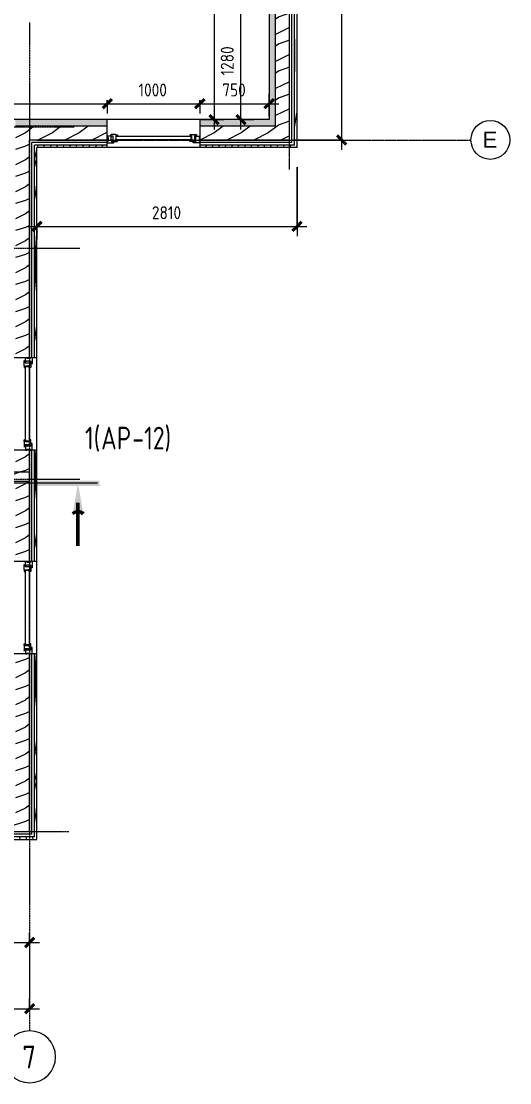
# Model space of a CAD drawing. Header units: millimetres. Extents: x -7275 to 18646, y -1042 to 16393.
# Drawn here: x 13367 to 18646, y -1012 to 10447 of the extents above; entities that cross this region are included whole.
import ezdxf

# ---------------------------------------------------------------- set-up
doc = ezdxf.new("R2010")
doc.units = ezdxf.units.MM
doc.linetypes.add('ADSK_Линия сетки', pattern=[25, 20, -2.5, 0, -2.5])
doc.linetypes.add('Линия сетки', pattern=[22.225, 12.7, -3.175, 3.175, -3.175])
for name, color, linetype, lineweight in [('A-ANNO-DIMS', 211, 'Continuous', 9), ('A-ANNO-DIMS-70', 211, 'Continuous', 9), ('A-DETL-GENF', 92, 'Continuous', 20), ('A-GLAZ', 151, 'Continuous', 20), ('A-WALL', 113, 'Continuous', 20), ('A-WALL-PATT', 111, 'Continuous', 20), ('G-ANNO-SYMB', 111, 'Continuous', 9), ('S-GRID', 1, 'Continuous', 9), ('S-GRID-IDEN', 1, 'Continuous', 20)]:
    doc.layers.add(name, color=color, linetype=linetype, lineweight=lineweight)
doc.styles.add('Arial_2', font='arial.ttf', dxfattribs={"height": 175})
doc.styles.add('GOST Common_1', font='GOST_Common.ttf', dxfattribs={"width": 0.9, "height": 245})
doc.styles.add('GOST Common_2', font='GOST_Common.ttf', dxfattribs={"width": 0.9, "height": 210})
doc.styles.add('GOST Common_4', font='GOST_Common.ttf', dxfattribs={"width": 0.8, "height": 245})
doc.styles.add('GOST Common_5', font='GOST_Common.ttf', dxfattribs={"width": 0.8, "height": 245})
doc.styles.add('GOST Common_6', font='GOST_Common.ttf', dxfattribs={"width": 0.9, "height": 140})
doc.dimstyles.new('ADSK_Основной_3_5_мм', dxfattribs={"dimscale": 304.8, "dimtxt": 211.200149, "dimasz": 0.324738, "dimexe": 0.344488, "dimexo": 0.344488, "dimgap": 0.068898, "dimtad": 1, "dimdec": 0, "dimrnd": 10, "dimzin": 0, "dimdsep": 46, "dimtxsty": 'GOST Common_2', "dimblk1": 'OBLIQUE', "dimblk2": 'OBLIQUE', "dimsah": 1, "dimcen": 0.09, "dimdle": 0.344488, "dimazin": 0, "dimtfac": 1, "dimtdec": 4, "dimtix": 1, "dimtmove": 0, "dimatfit": 3, "dimfxl": 1, "dimtvp": 1, "dimtolj": 1, "dimtzin": 0, "dimlwd": 20, "dimlwe": 20, "dimarcsym": 2})
doc.dimstyles.new('BKN_Основной_2_0', dxfattribs={"dimscale": 304.8, "dimtxt": 140.800099, "dimasz": 0.324738, "dimexe": 0.344488, "dimexo": 0.688976, "dimgap": 0.114829, "dimtad": 1, "dimdec": 0, "dimrnd": 10, "dimdsep": 46, "dimtxsty": 'GOST Common_6', "dimblk1": 'OBLIQUE', "dimblk2": 'OBLIQUE', "dimsah": 1, "dimcen": 0.09, "dimdle": 0.344488, "dimazin": 0, "dimtfac": 1, "dimtdec": 4, "dimtix": 1, "dimtmove": 0, "dimatfit": 3, "dimfxl": 1, "dimtvp": 1, "dimtolj": 1, "dimtzin": 0, "dimlwd": 20, "dimlwe": 20, "dimarcsym": 2})
pattern_1 = [(76.301, (770, 0), (910.0221, 4479.9958), [271.62, -11256.3]), (78.518, (872.55, 491.54), (0.0006, 2240), [40.84, -4530.65]), (80.77, (842.03, 304.01), (910.013, 6719.9985), [189.99, -11156.924]), (78.518, (833.9, 264), (0.0006, 2240), [40.84, -4530.65]), (84.201, (880.67, 531.56), (-0.0088, 2240.0002), [271.62, -8734.47]), (95.799, (910, 1438.43), (-909.9748, 6720.004), [271.62, -8734.47]), (101.482, (842.03, 1936), (-910, 2240), [40.84, -4530.65]), (99.23, (872.55, 1748.46), (-910.0093, 4479.9985), [189.99, -11156.924]), (101.482, (880.67, 1708.4), (-910, 2240), [40.84, -4530.65]), (103.699, (833.91, 1976.03), (-1820.0334, 6719.9914), [271.62, -11256.3]), (76.301, (840, 0), (910.0221, 4479.9958), [301.92, -11226]), (76.301, (210, 0), (910.0221, 4479.9958), [323.84, -11204.08]), (76.301, (70, 0), (910.0221, 4479.9958), [323.84, -11204.08]), (76.301, (560, 0), (910.0221, 4479.9958), [323.84, -11204.08]), (76.301, (630, 0), (910.0221, 4479.9958), [323.84, -11204.08]), (76.301, (490, 0), (910.0221, 4479.9958), [323.84, -11204.08]), (76.301, (700, 0), (910.0221, 4479.9958), [323.84, -11204.08]), (76.301, (140, 0), (910.0221, 4479.9958), [323.84, -11204.08]), (76.301, (280, 0), (910.0221, 4479.9958), [323.84, -11204.08]), (76.301, (420, 0), (910.0221, 4479.9958), [323.84, -11204.08]), (76.301, (350, 0), (910.0221, 4479.9958), [323.84, -11204.08]), (76.301, (0, 0), (910.0221, 4479.9958), [323.84, -11204.08]), (80.77, (564.26, 315.21), (910.013, 6719.9985), [323.84, -11023.07]), (80.77, (424.26, 315.21), (910.013, 6719.9985), [323.84, -11023.07]), (80.77, (284.26, 315.21), (910.013, 6719.9985), [323.84, -11023.07]), (80.77, (354.26, 315.21), (910.013, 6719.9985), [323.84, -11023.07]), (80.77, (704.27, 315.21), (910.013, 6719.9985), [323.84, -11023.07]), (80.77, (214.26, 315.21), (910.013, 6719.9985), [323.84, -11023.07]), (80.77, (634.26, 315.21), (910.013, 6719.9985), [323.84, -11023.07]), (80.77, (144.26, 315.21), (910.013, 6719.9985), [323.84, -11023.07]), (80.77, (494.26, 315.21), (910.013, 6719.9985), [323.84, -11023.07]), (80.77, (0, 293.69), (910.013, 6719.9985), [332.605, -11014.306]), (80.77, (74.26, 315.21), (910.013, 6719.9985), [323.84, -11023.07]), (80.77, (774.27, 315.21), (910.013, 6719.9985), [323.84, -11023.07]), (85.355, (544.01, 635.2), (-0.0028, 2240.0003), [323.84, -10913.07]), (85.355, (614.01, 635.2), (-0.0028, 2240.0003), [323.84, -10913.07]), (85.355, (264.01, 635.2), (-0.0028, 2240.0003), [323.84, -10913.07]), (85.355, (404.01, 635.2), (-0.0028, 2240.0003), [323.84, -10913.07]), (90, (289, 958.1), (-910, 6e-14), [323.84, -1916.16]), (90, (429, 958.1), (-910, 6e-14), [323.84, -1916.16]), (90, (359, 958.1), (-910, 6e-14), [323.84, -1916.16]), (103.699, (910, 1946.28), (-1820.0334, 6719.9914), [301.92, -11226]), (85.355, (824.04, 635.2), (-0.0028, 2240.0003), [323.84, -10913.07]), (85.355, (52.47, 622.13), (-0.0028, 2240.0003), [332.605, -10904.3]), (85.355, (194.01, 635.2), (-0.0028, 2240.0003), [323.84, -10913.07]), (85.355, (124.01, 635.2), (-0.0028, 2240.0003), [323.84, -10913.07]), (85.355, (684.01, 635.2), (-0.0028, 2240.0003), [323.84, -10913.07]), (85.355, (334.01, 635.2), (-0.0028, 2240.0003), [323.84, -10913.07]), (85.355, (754.04, 635.2), (-0.0028, 2240.0003), [323.84, -10913.07]), (85.355, (474.01, 635.2), (-0.0028, 2240.0003), [323.84, -10913.07]), (90, (149, 958.1), (-910, 6e-14), [323.84, -1916.16]), (86.127, (8.06, 1060.5), (-0.0189, 2240), [59.64, -13411.13]), (90, (8.1, 967.3), (-910, 6e-14), [93.26, -2146.74]), (86.127, (0, 848.19), (-0.0189, 2240), [119.28, -13351.49]), (90, (0, 801.6), (-910, 6e-14), [46.63, -2193.37]), (90, (78.8, 953.7), (-910, 6e-14), [332.605, -1907.395]), (90, (219, 958.1), (-910, 6e-14), [323.84, -1916.16]), (93.873, (4.03, 1378.93), (-909.9041, 11200.0078), [59.64, -13411.13]), (90, (4, 1285.6), (-910, 6e-14), [93.26, -2146.74]), (93.873, (12.09, 1166.62), (-909.9041, 11200.0078), [119.28, -13351.49]), (90, (12.1, 1120), (-910, 6e-14), [46.63, -2193.37]), (90, (499, 958.1), (-910, 6e-14), [323.84, -1916.16]), (90, (779, 958.1), (-910, 6e-14), [323.84, -1916.16]), (90, (709, 958.1), (-910, 6e-14), [323.84, -1916.16]), (90, (639, 958.1), (-910, 6e-14), [323.84, -1916.16]), (90, (569, 958.1), (-910, 6e-14), [323.84, -1916.16]), (90, (849, 958.1), (-910, 6e-14), [323.84, -1916.16]), (94.645, (148.97, 1281.91), (-909.9875, 8960.001), [323.84, -10913.07]), (94.645, (848.96, 1281.91), (-909.9875, 8960.001), [323.84, -10913.07]), (94.645, (358.97, 1281.91), (-909.9875, 8960.001), [323.84, -10913.07]), (94.645, (78.8, 1286.32), (-909.9875, 8960.001), [332.605, -10904.3]), (94.645, (778.96, 1281.91), (-909.9875, 8960.001), [323.84, -10913.07]), (94.645, (218.97, 1281.91), (-909.9875, 8960.001), [323.84, -10913.07]), (94.645, (498.97, 1281.91), (-909.9875, 8960.001), [323.84, -10913.07]), (94.645, (428.97, 1281.91), (-909.9875, 8960.001), [323.84, -10913.07]), (94.645, (288.97, 1281.91), (-909.9875, 8960.001), [323.84, -10913.07]), (94.645, (568.97, 1281.91), (-909.9875, 8960.001), [323.84, -10913.07]), (94.645, (708.96, 1281.91), (-909.9875, 8960.001), [323.84, -10913.07]), (94.645, (638.97, 1281.91), (-909.9875, 8960.001), [323.84, -10913.07]), (99.23, (824.04, 1604.82), (-910.0093, 4479.9985), [323.84, -11023.07]), (99.23, (544.01, 1604.82), (-910.0093, 4479.9985), [323.84, -11023.07]), (99.23, (754.04, 1604.82), (-910.0093, 4479.9985), [323.84, -11023.07]), (99.23, (264.01, 1604.82), (-910.0093, 4479.9985), [323.84, -11023.07]), (99.23, (194.01, 1604.82), (-910.0093, 4479.9985), [323.84, -11023.07]), (99.23, (404.01, 1604.82), (-910.0093, 4479.9985), [323.84, -11023.07]), (99.23, (474.01, 1604.82), (-910.0093, 4479.9985), [323.84, -11023.07]), (99.23, (614.01, 1604.82), (-910.0093, 4479.9985), [323.84, -11023.07]), (99.23, (334.01, 1604.82), (-910.0093, 4479.9985), [323.84, -11023.07]), (99.23, (124.01, 1604.82), (-910.0093, 4479.9985), [323.84, -11023.07]), (99.23, (684.01, 1604.82), (-910.0093, 4479.9985), [323.84, -11023.07]), (99.23, (52.47, 1617.84), (-910.0093, 4479.9985), [332.605, -11014.306]), (103.699, (774.27, 1924.79), (-1820.0334, 6719.9914), [323.84, -11204.08]), (103.699, (74.26, 1924.79), (-1820.0334, 6719.9914), [323.84, -11204.08]), (103.699, (634.26, 1924.79), (-1820.0334, 6719.9914), [323.84, -11204.08]), (103.699, (494.26, 1924.79), (-1820.0334, 6719.9914), [323.84, -11204.08]), (103.699, (284.26, 1924.79), (-1820.0334, 6719.9914), [323.84, -11204.08]), (103.699, (214.26, 1924.79), (-1820.0334, 6719.9914), [323.84, -11204.08]), (103.699, (354.26, 1924.79), (-1820.0334, 6719.9914), [323.84, -11204.08]), (103.699, (704.27, 1924.79), (-1820.0334, 6719.9914), [323.84, -11204.08]), (103.699, (144.26, 1924.79), (-1820.0334, 6719.9914), [323.84, -11204.08]), (103.699, (564.26, 1924.79), (-1820.0334, 6719.9914), [323.84, -11204.08]), (103.699, (424.26, 1924.79), (-1820.0334, 6719.9914), [323.84, -11204.08])]
pattern_2 = [(216.87, (116.62, 291.55), (874.64896, 583.10156), [145.775, -1311.975]), (206.565, (291.55, 204.09), (-291.55, -291.5495), [325.963, -325.963]), (198.435, (291.55, 58.31), (-583.0994, -291.5502), [184.393, -737.57])]

# ---------------------------------------------------------------- blocks, each defined once
blk = doc.blocks.new('окно1 - ОК-4-1431745-План этажа')
at = {"layer": 'A-DETL-GENF'}
for p, q in [((-500, 101), (-429, 101)), ((-500, 80), (-500, 101)), ((-500, 80), (-492, 80)), ((-500, 27), (-500, 40)), ((-492, 40), (-500, 40)), ((-454, 27), (-500, 27)), ((-492, 40), (-492, 80)), ((-453, 27), (-462, 27)), ((-462, 27), (-462, 24)), ((-453, 24), (-462, 24)), ((-462, 24), (-443, 24)), ((-462, 11), (-462, 24)), ((-409, 11), (-462, 11)), ((-458, 72), (-458, 38)), ((-451, 72), (-458, 72)), ((-454, 38), (-458, 38)), ((-457, 72), (-457, 71)), ((-457, 71), (-442, 68)), ((-455, 80), (-451, 75)), ((-454, 38), (-454, 27)), ((-453, 27), (-453, 24)), ((-428, 88), (-451, 88)), ((-451, 72), (-451, 75)), ((-443, 69), (-451, 72)), ((-439, 70), (-443, 69)), ((-442, 68), (-440, 68)), ((-442, 24), (-442, 66)), ((-440, 68), (-439, 68)), ((-440, 68), (-434, 68)), ((-439, 68), (-439, 70)), ((-429, 88), (-438, 88)), ((-438, 85), (-438, 88)), ((-429, 85), (-438, 85)), ((-434, 85), (-391, 85)), ((-434, 68), (-434, 85)), ((-429, 101), (-428, 88)), ((-429, 88), (-429, 85)), ((-412, 57), (-412, 71)), ((-408, 57), (-412, 57)), ((-391, 72), (-411, 72)), ((-408, 12), (-408, 57)), ((-403, 24), (-408, 24)), ((-408, 12), (-391, 12)), ((-403, 28), (-403, 68)), ((-403, 68), (403, 68)), ((403, 28), (-403, 28)), ((-402, 25), (-403, 24)), ((-391, 28), (-401, 28)), ((-401, 26), (-401, 28)), ((-391, 26), (-401, 26)), ((-391, 72), (-399, 72)), ((-399, 68), (-399, 72)), ((-391, 68), (-399, 68)), ((-391, 84), (-390, 72)), ((-391, 72), (-391, 68)), ((-391, 26), (-391, 28)), ((-390, 13), (-390, 25)), ((391, 84), (390, 72)), ((390, 72), (399, 72)), ((390, 72), (390, 68)), ((390, 72), (411, 72)), ((390, 68), (399, 68)), ((390, 28), (401, 28)), ((390, 26), (390, 28)), ((390, 26), (401, 26)), ((390, 13), (390, 25)), ((408, 12), (390, 12)), ((434, 85), (391, 85)), ((399, 68), (399, 72)), ((401, 26), (401, 28)), ((402, 25), (403, 24)), ((403, 68), (403, 28)), ((403, 24), (408, 24)), ((408, 12), (408, 57)), ((408, 57), (412, 57)), ((409, 11), (461, 11)), ((412, 57), (412, 71)), ((429, 101), (428, 88)), ((428, 88), (438, 88)), ((428, 88), (428, 85)), ((428, 88), (451, 88)), ((428, 85), (438, 85)), ((500, 101), (429, 101)), ((434, 68), (434, 85)), ((440, 68), (434, 68)), ((438, 85), (438, 88)), ((439, 70), (443, 69)), ((439, 68), (439, 70)), ((440, 68), (439, 68)), ((442, 68), (440, 68)), ((457, 71), (442, 68)), ((442, 24), (442, 66)), ((462, 24), (442, 24)), ((443, 69), (451, 72)), ((455, 80), (451, 75)), ((451, 72), (451, 75)), ((451, 72), (458, 72)), ((453, 27), (453, 24)), ((453, 27), (462, 27)), ((453, 24), (462, 24)), ((454, 38), (454, 27)), ((454, 38), (458, 38)), ((454, 27), (500, 27)), ((457, 72), (457, 71)), ((458, 72), (458, 38)), ((462, 27), (462, 24)), ((462, 11), (462, 24)), ((500, 80), (492, 80)), ((492, 40), (492, 80)), ((492, 40), (500, 40)), ((500, 80), (500, 101)), ((500, 27), (500, 40))]:
    blk.add_line(p, q, dxfattribs=at)
at = {"layer": 'A-DETL-GENF', "lineweight": 9}
for centre, radius, start, end in [((-462, 11), 0.5, 180, 270), ((-443, 24), 0.5, 270, 0), ((-440, 66), 2, 90, 180), ((-411, 71), 1, 90, 180), ((-409, 12), 1, 270, 0), ((-401, 25), 0.5, 90.0001, 150), ((-391, 84), 0.5, 4, 90), ((-391, 72), 0.5, 270, 4), ((-391, 25), 0.5, 0, 90), ((-391, 13), 0.5, 270, 0), ((390, 72), 0.5, 176, 270), ((390, 25), 0.5, 90, 180), ((390, 13), 0.5, 180, 270), ((391, 84), 0.5, 90, 176), ((401, 25), 0.5, 30, 89.9999), ((409, 12), 1, 180, 270), ((411, 71), 1, 0, 90), ((440, 66), 2, 0, 90), ((442, 24), 0.5, 180, 270), ((461, 11), 0.5, 270, 0)]:
    blk.add_arc(centre, radius, start, end, dxfattribs=at)
at = {"layer": 'A-DETL-GENF'}
for centre, start, end in [((-451, 83), 90, 222.5), ((451, 83), 317.5, 90)]:
    blk.add_arc(centre, 5, start, end, dxfattribs=at)
blk = doc.blocks.new('Ось сетки - Круг_Ø8 мм-684601-План этажа')
at = {"layer": 'S-GRID-IDEN'}
for start, end in [(360, 180), (180, 360)]:
    blk.add_arc((0, 0), 4, start, end, dxfattribs=at)
blk = doc.blocks.new('DIMBLOCK2-План этажа')
at = {"layer": 'A-ANNO-DIMS-70', "lineweight": 20}
for p, q in [((10118, 467), (10118, 607)), ((13458, 467), (13458, 607)), ((10118, 502), (13563, 502)), ((10118, 502), (10118, 467)), ((13458, 502), (13458, 467))]:
    blk.add_line(p, q, dxfattribs=at)
at = {"layer": 'A-ANNO-DIMS-70', "lineweight": 40}
for p, q in [((10118, 502), (10069, 452)), ((10118, 502), (10168, 551)), ((13458, 502), (13409, 452)), ((13458, 502), (13508, 551))]:
    blk.add_line(p, q, dxfattribs=at)
at = {"layer": 'A-ANNO-DIMS-70', "color": 0, "lineweight": 20, "insert": (11515, 797), "char_height": 210, "width": 657.23, "attachment_point": 1, "line_spacing_factor": 1.022761, "style": 'GOST Common_2'}
blk.add_mtext('3340', dxfattribs=at)
blk = doc.blocks.new('_Oblique')
at = {"color": 0, "linetype": 'ByBlock', "lineweight": -2}
blk.add_line((-0.5, -0.5), (0.5, 0.5), dxfattribs=at)
blk = doc.blocks.new('DIMBLOCK3-План этажа')
at = {"layer": 'A-ANNO-DIMS-70', "lineweight": 20}
for p, q in [((-3653, -247), (-3653, -107)), ((13458, -247), (13458, -107)), ((-3758, -212), (13563, -212)), ((-3653, -212), (-3653, -247)), ((13458, -212), (13458, -247))]:
    blk.add_line(p, q, dxfattribs=at)
at = {"layer": 'A-ANNO-DIMS-70', "lineweight": 40}
for p, q in [((-3653, -212), (-3702, -262)), ((-3653, -212), (-3603, -163)), ((13458, -212), (13409, -262)), ((13458, -212), (13508, -163))]:
    blk.add_line(p, q, dxfattribs=at)
at = {"layer": 'A-ANNO-DIMS-70', "color": 0, "lineweight": 20, "insert": (4631, 83), "char_height": 210, "width": 652.93, "attachment_point": 1, "line_spacing_factor": 1.022761, "style": 'GOST Common_2'}
blk.add_mtext('17110', dxfattribs=at)
blk = doc.blocks.new('Разрез - Номер узла и лист спереди-1042398-План этажа')
at = {"layer": 'G-ANNO-SYMB'}
blk.add_hatch(color=256, dxfattribs=at).paths.add_polyline_path([(9.8, 0.4), (9.8, -0.39), (-0.33, -0.39), (-0.33, 0.4)])
h = blk.add_hatch(color=256, dxfattribs=at)
edge = h.paths.add_edge_path()
edge.add_line((2.17, -4.71), (3, 0))
edge.add_line((3, 0), (3.82, -4.67))
edge.add_arc((3.02, -5.62), 1.24, 49.4419, 133.142)
at = {"layer": 'G-ANNO-SYMB', "lineweight": 50}
blk.add_line((3, -3), (3, -9.66), dxfattribs=at)
blk.add_arc((3.02, -5.62), 1.24, 49.4419, 133.142, dxfattribs=at)
blk = doc.blocks.new('DIMBLOCK16-План этажа')
at = {"layer": 'A-ANNO-DIMS-70', "lineweight": 20}
for p, q in [((16830, 9060), (16830, 15270)), ((16301, 15165), (16935, 15165)), ((16830, 15165), (16301, 15165)), ((16301, 9165), (16935, 9165)), ((16830, 9165), (16301, 9165))]:
    blk.add_line(p, q, dxfattribs=at)
at = {"layer": 'A-ANNO-DIMS-70', "lineweight": 40}
for p, q in [((16830, 15165), (16780, 15214)), ((16830, 15165), (16879, 15115)), ((16830, 9165), (16780, 9214)), ((16830, 9165), (16879, 9115))]:
    blk.add_line(p, q, dxfattribs=at)
at = {"layer": 'A-ANNO-DIMS-70', "color": 0, "lineweight": 20, "insert": (16534, 11900), "char_height": 210, "width": 635.75, "attachment_point": 1, "rotation": 90, "line_spacing_factor": 1.022761, "style": 'GOST Common_2'}
blk.add_mtext('6000', dxfattribs=at)
blk = doc.blocks.new('Ось сетки - Заголовок сетки - Окружность 5 мм-84278-План этажа')
at = {"layer": 'S-GRID-IDEN'}
blk.add_circle((-0.02, 0.02), 3, dxfattribs=at)
blk = doc.blocks.new('DIMBLOCK17-План этажа')
at = {"layer": 'A-ANNO-DIMS-70', "lineweight": 20}
for p, q in [((15450, 15050), (15450, 9280)), ((15310, 14945), (15555, 14945)), ((15450, 14945), (15310, 14945)), ((15310, 9385), (15555, 9385)), ((15450, 9385), (15310, 9385))]:
    blk.add_line(p, q, dxfattribs=at)
at = {"layer": 'A-ANNO-DIMS-70', "lineweight": 40}
for p, q in [((15450, 14945), (15401, 14994)), ((15450, 14945), (15500, 14895)), ((15450, 9385), (15401, 9434)), ((15450, 9385), (15500, 9335))]:
    blk.add_line(p, q, dxfattribs=at)
at = {"layer": 'A-ANNO-DIMS-70', "color": 0, "lineweight": 20, "insert": (15232, 11988), "char_height": 140, "width": 423.83, "attachment_point": 1, "rotation": 90, "line_spacing_factor": 1.022761, "style": 'GOST Common_6'}
blk.add_mtext('5560', dxfattribs=at)
blk = doc.blocks.new('DIMBLOCK19-План этажа')
at = {"layer": 'A-ANNO-DIMS-70', "lineweight": 20}
for p, q in [((16347, 8873), (16347, 8127)), ((16347, 8232), (16347, 8873)), ((13537, 8092), (13537, 8337)), ((13432, 8232), (16452, 8232)), ((13537, 8232), (13537, 8092))]:
    blk.add_line(p, q, dxfattribs=at)
at = {"layer": 'A-ANNO-DIMS-70', "lineweight": 40}
for p, q in [((13537, 8232), (13587, 8282)), ((16347, 8232), (16397, 8282)), ((13537, 8232), (13488, 8183)), ((16347, 8232), (16298, 8183))]:
    blk.add_line(p, q, dxfattribs=at)
at = {"layer": 'A-ANNO-DIMS-70', "color": 0, "lineweight": 20, "insert": (14779, 8450), "char_height": 140, "width": 392.33, "attachment_point": 1, "line_spacing_factor": 1.022761, "style": 'GOST Common_6'}
blk.add_mtext('2810', dxfattribs=at)
blk = doc.blocks.new('DIMBLOCK79-План этажа')
at = {"layer": 'A-ANNO-DIMS-70', "lineweight": 20}
for p, q in [((15881, 10665), (15636, 10665)), ((15741, 9280), (15741, 10665)), ((15741, 10665), (15881, 10665)), ((15881, 9385), (15636, 9385)), ((15741, 9385), (15881, 9385))]:
    blk.add_line(p, q, dxfattribs=at)
at = {"layer": 'A-ANNO-DIMS-70', "lineweight": 40}
for p, q in [((15741, 10665), (15692, 10714)), ((15741, 10665), (15791, 10615)), ((15741, 9385), (15692, 9434)), ((15741, 9385), (15791, 9335))]:
    blk.add_line(p, q, dxfattribs=at)
at = {"layer": 'A-ANNO-DIMS-70', "color": 0, "lineweight": 20, "insert": (15523, 9861), "char_height": 140, "width": 392.33, "attachment_point": 1, "rotation": 90, "line_spacing_factor": 1.022761, "style": 'GOST Common_6'}
blk.add_mtext('1280', dxfattribs=at)
blk = doc.blocks.new('DIMBLOCK85-План этажа')
at = {"layer": 'A-ANNO-DIMS-70', "lineweight": 20}
for p, q in [((11406, 9417), (11406, 9662)), ((11406, 9557), (14297, 9557)), ((11406, 9557), (11406, 9417)), ((14297, 9595), (14297, 9452)), ((14297, 9557), (14297, 9595))]:
    blk.add_line(p, q, dxfattribs=at)
at = {"layer": 'A-ANNO-DIMS-70', "lineweight": 40}
for p, q in [((11406, 9557), (11356, 9508)), ((11406, 9557), (11455, 9607)), ((14297, 9557), (14248, 9508)), ((14297, 9557), (14347, 9607))]:
    blk.add_line(p, q, dxfattribs=at)
at = {"layer": 'A-ANNO-DIMS-70', "color": 0, "lineweight": 20, "insert": (12675, 9775), "char_height": 140, "width": 423.83, "attachment_point": 1, "line_spacing_factor": 1.022761, "style": 'GOST Common_6'}
blk.add_mtext('2890', dxfattribs=at)
blk = doc.blocks.new('DIMBLOCK86-План этажа')
at = {"layer": 'A-ANNO-DIMS-70', "lineweight": 40}
for p, q in [((14297, 9557), (14248, 9508)), ((14297, 9557), (14347, 9607)), ((15297, 9557), (15248, 9508)), ((15297, 9557), (15347, 9607))]:
    blk.add_line(p, q, dxfattribs=at)
at = {"layer": 'A-ANNO-DIMS-70', "lineweight": 20}
for p, q in [((14297, 9595), (14297, 9452)), ((14297, 9557), (14297, 9595)), ((14297, 9557), (15297, 9557)), ((15297, 9595), (15297, 9452)), ((15297, 9557), (15297, 9595))]:
    blk.add_line(p, q, dxfattribs=at)
at = {"layer": 'A-ANNO-DIMS-70', "color": 0, "lineweight": 20, "insert": (14634, 9775), "char_height": 140, "width": 392.33, "attachment_point": 1, "line_spacing_factor": 1.022761, "style": 'GOST Common_6'}
blk.add_mtext('1000', dxfattribs=at)
blk = doc.blocks.new('DIMBLOCK87-План этажа')
at = {"layer": 'A-ANNO-DIMS-70', "lineweight": 20}
for p, q in [((16045, 9417), (16045, 9662)), ((15297, 9595), (15297, 9452)), ((15297, 9557), (15297, 9595)), ((15297, 9557), (16150, 9557)), ((16045, 9557), (16045, 9417))]:
    blk.add_line(p, q, dxfattribs=at)
at = {"layer": 'A-ANNO-DIMS-70', "lineweight": 40}
for p, q in [((15297, 9557), (15248, 9508)), ((15297, 9557), (15347, 9607)), ((16045, 9557), (15996, 9508)), ((16045, 9557), (16095, 9607))]:
    blk.add_line(p, q, dxfattribs=at)
at = {"layer": 'A-ANNO-DIMS-70', "color": 0, "lineweight": 20, "insert": (15539, 9775), "char_height": 140, "width": 317.87, "attachment_point": 1, "line_spacing_factor": 1.022761, "style": 'GOST Common_6'}
blk.add_mtext('750', dxfattribs=at)

msp = doc.modelspace()

# ---------------------------------------------------------------- hatches: boundary and pattern name
at = {"layer": 'A-WALL-PATT', "lineweight": 9}
h = msp.add_hatch(dxfattribs=at)
h.set_pattern_fill('FP_1', color=256, style=0, pattern_type=2)
h.set_pattern_definition(pattern_1)
h.paths.add_polyline_path([(16320.4, 9109.8), (16347.4, 9109.8), (16347.4, 10664.8), (16320.4, 10664.8), (16320.4, 9139.8)])
h.paths.add_polyline_path([(16347.4, 13664.8), (16347.4, 15246.8), (16320.4, 15246.8), (16320.4, 13664.8)])
h = msp.add_hatch(dxfattribs=at)
h.set_pattern_fill('FP_2', color=256, style=0, pattern_type=2)
h.set_pattern_definition(pattern_2)
h.paths.add_polyline_path([(16265.4, 9314.8), (16265.4, 10664.8), (16115.4, 10664.8), (16115.4, 9314.8)])
h.paths.add_polyline_path([(16265.4, 13664.8), (16265.4, 15164.8), (16115.4, 15164.8), (16115.4, 13664.8)])
at = {"layer": 'A-WALL-PATT'}
h = msp.add_hatch(color=256, dxfattribs=at)
h.paths.add_polyline_path([(16115.4, 9384.8), (16115.4, 10664.8), (16045.4, 10664.8), (16045.4, 9384.8), (16050, 9384.8)])
h.paths.add_polyline_path([(16115.4, 13664.8), (16115.4, 15014.8), (16045.4, 15014.8), (16045.4, 13664.8), (16050, 13664.8)])
h = msp.add_hatch(color=256, dxfattribs=at)
h.paths.add_polyline_path([(16115.4, 9314.8), (16115.4, 9384.8), (15297.1, 9384.8), (15297.1, 9314.8), (16050, 9314.8)])
h.paths.add_polyline_path([(14297.1, 9314.8), (14297.1, 9384.8), (13305.1, 9384.8), (13305.1, 9314.8), (13488.9, 9314.8)])
at = {"layer": 'A-WALL-PATT', "lineweight": 9}
h = msp.add_hatch(dxfattribs=at)
h.set_pattern_fill('FP_2', color=256, style=0, pattern_type=2)
h.set_pattern_definition(pattern_2)
h.paths.add_polyline_path([(16050, 9164.8), (16265.4, 9164.8), (16265.4, 9314.8), (15297.1, 9314.8), (15297.1, 9164.8)])
h.paths.add_polyline_path([(14297.1, 9164.8), (14297.1, 9314.8), (13305.1, 9314.8), (13305.1, 9164.8), (13488.9, 9164.8)])
h = msp.add_hatch(dxfattribs=at)
h.set_pattern_fill('FP_2', color=256, style=0, pattern_type=2)
h.set_pattern_definition(pattern_2)
h.paths.add_polyline_path([(13455.1, 1847.4), (13455.1, 3617.4), (13305.1, 3617.4), (13305.1, 1847.4)])
h.paths.add_polyline_path([(13305.1, 4617.4), (13455.1, 4617.4), (13455.1, 5478.6), (13305.1, 5478.6), (13305.1, 5450.8)])
h.paths.add_polyline_path([(13455.1, 5578.6), (13455.1, 5818.6), (13305.1, 5818.6), (13305.1, 5578.6)])
h.paths.add_polyline_path([(13455.1, 6818.6), (13455.1, 9164.8), (13305.1, 9164.8), (13305.1, 6818.6)])
h = msp.add_hatch(dxfattribs=at)
h.set_pattern_fill('FP_1', color=256, style=0, pattern_type=2)
h.set_pattern_definition(pattern_1)
h.paths.add_polyline_path([(16347.4, 9082.8), (16347.4, 9109.8), (15297.1, 9109.8), (15297.1, 9082.8), (16050, 9082.8)])
h.paths.add_polyline_path([(14297.1, 9082.8), (14297.1, 9109.8), (13510.1, 9109.8), (13510.1, 9082.8), (13537.1, 9082.8)])
h = msp.add_hatch(dxfattribs=at)
h.set_pattern_fill('FP_1', color=256, style=0, pattern_type=2)
h.set_pattern_definition(pattern_1)
h.paths.add_polyline_path([(13537.1, 1642.4), (13537.1, 3617.4), (13510.1, 3617.4), (13510.1, 1642.4)])
h.paths.add_polyline_path([(13510.1, 4617.4), (13537.1, 4617.4), (13537.1, 5818.6), (13510.1, 5818.6), (13510.1, 5450.8)])
h.paths.add_polyline_path([(13537.1, 6818.6), (13537.1, 9082.8), (13510.1, 9082.8), (13510.1, 6818.6)])
h = msp.add_hatch(dxfattribs=at)
h.set_pattern_fill('FP_2', color=256, style=0, pattern_type=2)
h.set_pattern_definition(pattern_2)
h.paths.add_polyline_path([(13235.1, 5478.6), (13455.1, 5478.6), (13455.1, 5578.6), (11695.8, 5578.6), (11695.8, 5478.6), (12635.2, 5478.6)])
h.paths.add_polyline_path([(10795.8, 5478.6), (10795.8, 5578.6), (10164.4, 5578.6), (10164.4, 5478.6), (10234.4, 5478.6)])
h = msp.add_hatch(dxfattribs=at)
h.set_pattern_fill('FP_2', color=256, style=0, pattern_type=2)
h.set_pattern_definition(pattern_2)
h.paths.add_polyline_path([(6181.4, 1697.4), (7544.4, 1697.4), (7544.4, 1847.4), (6181.4, 1847.4)])
h.paths.add_polyline_path([(9220.5, 1697.4), (10064.4, 1697.4), (10064.4, 1847.4), (9044.4, 1847.4), (9044.4, 1697.4)])
h.paths.add_polyline_path([(10164.4, 1697.4), (13455.1, 1697.4), (13455.1, 1847.4), (10164.4, 1847.4)])
h = msp.add_hatch(dxfattribs=at)
h.set_pattern_fill('FP_1', color=256, style=0, pattern_type=2)
h.set_pattern_definition(pattern_1)
h.paths.add_polyline_path([(6181.4, 1615.4), (7544.4, 1615.4), (7544.4, 1642.4), (6181.4, 1642.4)])
h.paths.add_polyline_path([(9044.4, 1615.4), (13537.1, 1615.4), (13537.1, 1642.4), (9044.4, 1642.4)])

# ---------------------------------------------------------------- linework, layer by layer
at = {"layer": 'A-WALL'}
for p, q in [((16045.4, 10664.8), (16045.4, 9384.8)), ((16115.4, 9314.8), (16115.4, 10664.8)), ((16265.4, 9164.8), (16265.4, 10664.8)), ((16290.4, 9139.8), (16290.4, 10664.8)), ((16320.4, 9109.8), (16320.4, 10664.8)), ((16347.4, 9082.8), (16347.4, 10664.8)), ((16045.4, 9384.8), (13235.1, 9384.8)), ((14297.1, 9314.8), (13305.1, 9314.8)), ((14297.1, 9082.8), (14297.1, 9384.8)), ((15297.1, 9384.8), (15297.1, 9082.8)), ((16115.4, 9314.8), (15297.1, 9314.8)), ((13455.1, 6818.6), (13455.1, 9164.8)), ((14297.1, 9164.8), (13455.1, 9164.8)), ((13480.1, 6818.6), (13480.1, 9139.8)), ((14297.1, 9139.8), (13480.1, 9139.8)), ((13510.1, 6818.6), (13510.1, 9109.8)), ((14297.1, 9109.8), (13510.1, 9109.8)), ((13537.1, 3617.4), (13537.1, 9082.8)), ((16347.4, 9082.8), (13537.1, 9082.8)), ((16265.4, 9164.8), (15297.1, 9164.8)), ((16290.4, 9139.8), (15297.1, 9139.8)), ((16320.4, 9109.8), (15297.1, 9109.8)), ((13235.1, 6818.6), (13537.1, 6818.6)), ((13537.1, 5818.6), (13235.1, 5818.6)), ((13455.1, 4617.4), (13455.1, 5818.6)), ((13480.1, 4617.4), (13480.1, 5818.6)), ((13510.1, 4617.4), (13510.1, 5818.6)), ((13455.1, 5578.6), (11695.8, 5578.6)), ((13455.1, 5478.6), (11695.8, 5478.6)), ((13235.1, 4617.4), (13537.1, 4617.4)), ((13537.1, 3617.4), (13235.1, 3617.4)), ((13455.1, 1697.4), (13455.1, 3617.4)), ((13480.1, 1672.4), (13480.1, 3617.4)), ((13510.1, 1642.4), (13510.1, 3617.4)), ((13537.1, 1615.4), (13537.1, 3617.4)), ((13455.1, 1697.4), (9044.4, 1697.4)), ((13480.1, 1672.4), (9044.4, 1672.4)), ((13510.1, 1642.4), (9044.4, 1642.4)), ((9044.4, 1615.4), (13537.1, 1615.4))]:
    msp.add_line(p, q, dxfattribs=at)
at = {"layer": 'G-ANNO-SYMB', "lineweight": 20}
msp.add_line((14190.1, 5459.2), (13077.9, 5459.2), dxfattribs=at)
at = {"layer": 'S-GRID', "linetype": 'Линия сетки'}
for p, q in [((16267.1, 8847.4), (16267.1, 15791.2)), ((13537.1, 9164.8), (18224.6, 9164.8))]:
    msp.add_line(p, q, dxfattribs=at)
at = {"layer": 'S-GRID', "linetype": 'ADSK_Линия сетки'}
for p, q in [((13458.4, -451.8), (13458.4, 10433.4)), ((13938.5, 9302.8), (-5175.8, 9302.8)), ((14002.1, 7992.1), (-5175.8, 7992.1)), ((14002.1, 5498.6), (-5175.8, 5498.6)), ((13882.9, 1698.6), (-5189.9, 1698.6))]:
    msp.add_line(p, q, dxfattribs=at)

# ---------------------------------------------------------------- block references
at = {"layer": 'A-GLAZ'}
for p, rotation in [((14797.1, 9233.8), 180), ((13386.1, 6318.6), 269.9999999999999), ((13386.1, 4117.4), 269.9999999999999)]:
    msp.add_blockref('окно1 - ОК-4-1431745-План этажа', p, dxfattribs=dict(at, rotation=rotation))
at = {"layer": 'G-ANNO-SYMB', "lineweight": 50, "extrusion": (0, 0, -1), "xscale": 69.99999999999997, "yscale": 69.99999999999997, "zscale": 69.99999999999997}
msp.add_blockref('Разрез - Номер узла и лист спереди-1042398-План этажа', (-14190.1, 5459.2), dxfattribs=at)
at = {"layer": 'S-GRID-IDEN', "xscale": 69.99999999999997, "yscale": 69.99999999999997, "zscale": 69.99999999999997, "rotation": 269.9999999999995}
msp.add_blockref('Ось сетки - Заголовок сетки - Окружность 5 мм-84278-План этажа', (18434.6, 9164.8), dxfattribs=at)
at = {"layer": 'S-GRID-IDEN', "xscale": 69.99999999999997, "yscale": 69.99999999999997, "zscale": 69.99999999999997}
msp.add_blockref('Ось сетки - Круг_Ø8 мм-684601-План этажа', (13458.4, -731.8), dxfattribs=at)

# ---------------------------------------------------------------- texts
at = {"layer": 'G-ANNO-SYMB', "char_height": 245, "attachment_point": 1}
for s, insert, width, style in [('1(', (14056.8, 6069.8), 211.004, 'GOST Common_4'), ('-12)', (14568, 6069.8), 552.202, 'GOST Common_4'), ('АР', (14230.9, 6069.8), 408.54, 'GOST Common_5')]:
    msp.add_mtext(s, dxfattribs=dict(at, insert=insert, width=width, style=style))
at = {"layer": 'S-GRID-IDEN', "lineweight": 9, "attachment_point": 1}
for s, insert, char_height, width, style in [('\\fArial|b0|i0|c204|p34|;Е', (18349.5, 9256.6), 175, 196.413, 'Arial_2'), ('7', (13378.8, -611), 245, 191.924, 'GOST Common_1')]:
    msp.add_mtext(s, dxfattribs=dict(at, insert=insert, char_height=char_height, width=width, style=style))

# ---------------------------------------------------------------- dimensions: what is measured, and where the dimension line sits
at = {"layer": 'A-ANNO-DIMS', "lineweight": 20}
for base, p1, p2, dimstyle, override, picture, middle in [((16829.8, 15164.8), (16196.4, 9164.8), (16196.4, 15164.8), 'ADSK_Основной_3_5_мм', {"dimpost": '<>', "dimfxl": 6000}, 'DIMBLOCK16-План этажа', (16703.8, 12164.8)), ((15450.2, 9384.8), (15520.2, 14944.8), (15520.2, 9384.8), 'BKN_Основной_2_0', {"dimpost": '<>', "dimfxl": 5560}, 'DIMBLOCK17-План этажа', (15345.2, 12164.8)), ((15741.4, 10664.8), (15671.4, 9384.8), (15671.4, 10664.8), 'BKN_Основной_2_0', {"dimpost": '<>', "dimfxl": 1280}, 'DIMBLOCK79-План этажа', (15636.4, 10024.8))]:
    dim = msp.add_linear_dim(base=base, p1=p1, p2=p2, angle=90, dimstyle=dimstyle, override=override, dxfattribs=at)
    dim.commit()
    dim.dimension.update_dxf_attribs({"geometry": picture, "text_midpoint": middle})
for base, p1, p2, dimstyle, override, picture, middle in [((14297.1, 9557.2), (11405.8, 9627.2), (14297.1, 9384.8), 'BKN_Основной_2_0', {"dimpost": '<>', "dimfxl": 2901.463664}, 'DIMBLOCK85-План этажа', (12851.4, 9662.2)), ((15297.1, 9557.2), (14297.1, 9384.8), (15297.1, 9384.8), 'BKN_Основной_2_0', {"dimpost": '<>', "dimfxl": 1000}, 'DIMBLOCK86-План этажа', (14797.1, 9662.2)), ((16045.4, 9557.2), (15297.1, 9384.8), (16045.4, 9627.2), 'BKN_Основной_2_0', {"dimpost": '<>', "dimfxl": 786.614637}, 'DIMBLOCK87-План этажа', (15671.2, 9662.2)), ((16347.4, 8232.2), (13537.1, 8302.2), (16347.4, 9082.8), 'BKN_Основной_2_0', {"dimpost": '<>', "dimfxl": 2916.733384}, 'DIMBLOCK19-План этажа', (14942.2, 8337.2)), ((13458.4, 501.9), (10118.4, 571.9), (13458.4, 571.9), 'ADSK_Основной_3_5_мм', {"dimpost": '<>', "dimfxl": 3340}, 'DIMBLOCK2-План этажа', (11788.4, 627.9)), ((13458.4, -212.3), (-3652.7, -142.3), (13458.4, -142.3), 'ADSK_Основной_3_5_мм', {"dimpost": '<>', "dimfxl": 17111.107341}, 'DIMBLOCK3-План этажа', (4902.9, -86.3))]:
    dim = msp.add_linear_dim(base=base, p1=p1, p2=p2, dimstyle=dimstyle, override=override, dxfattribs=at)
    dim.commit()
    dim.dimension.update_dxf_attribs({"geometry": picture, "text_midpoint": middle})

doc.saveas('drawing.dxf')
